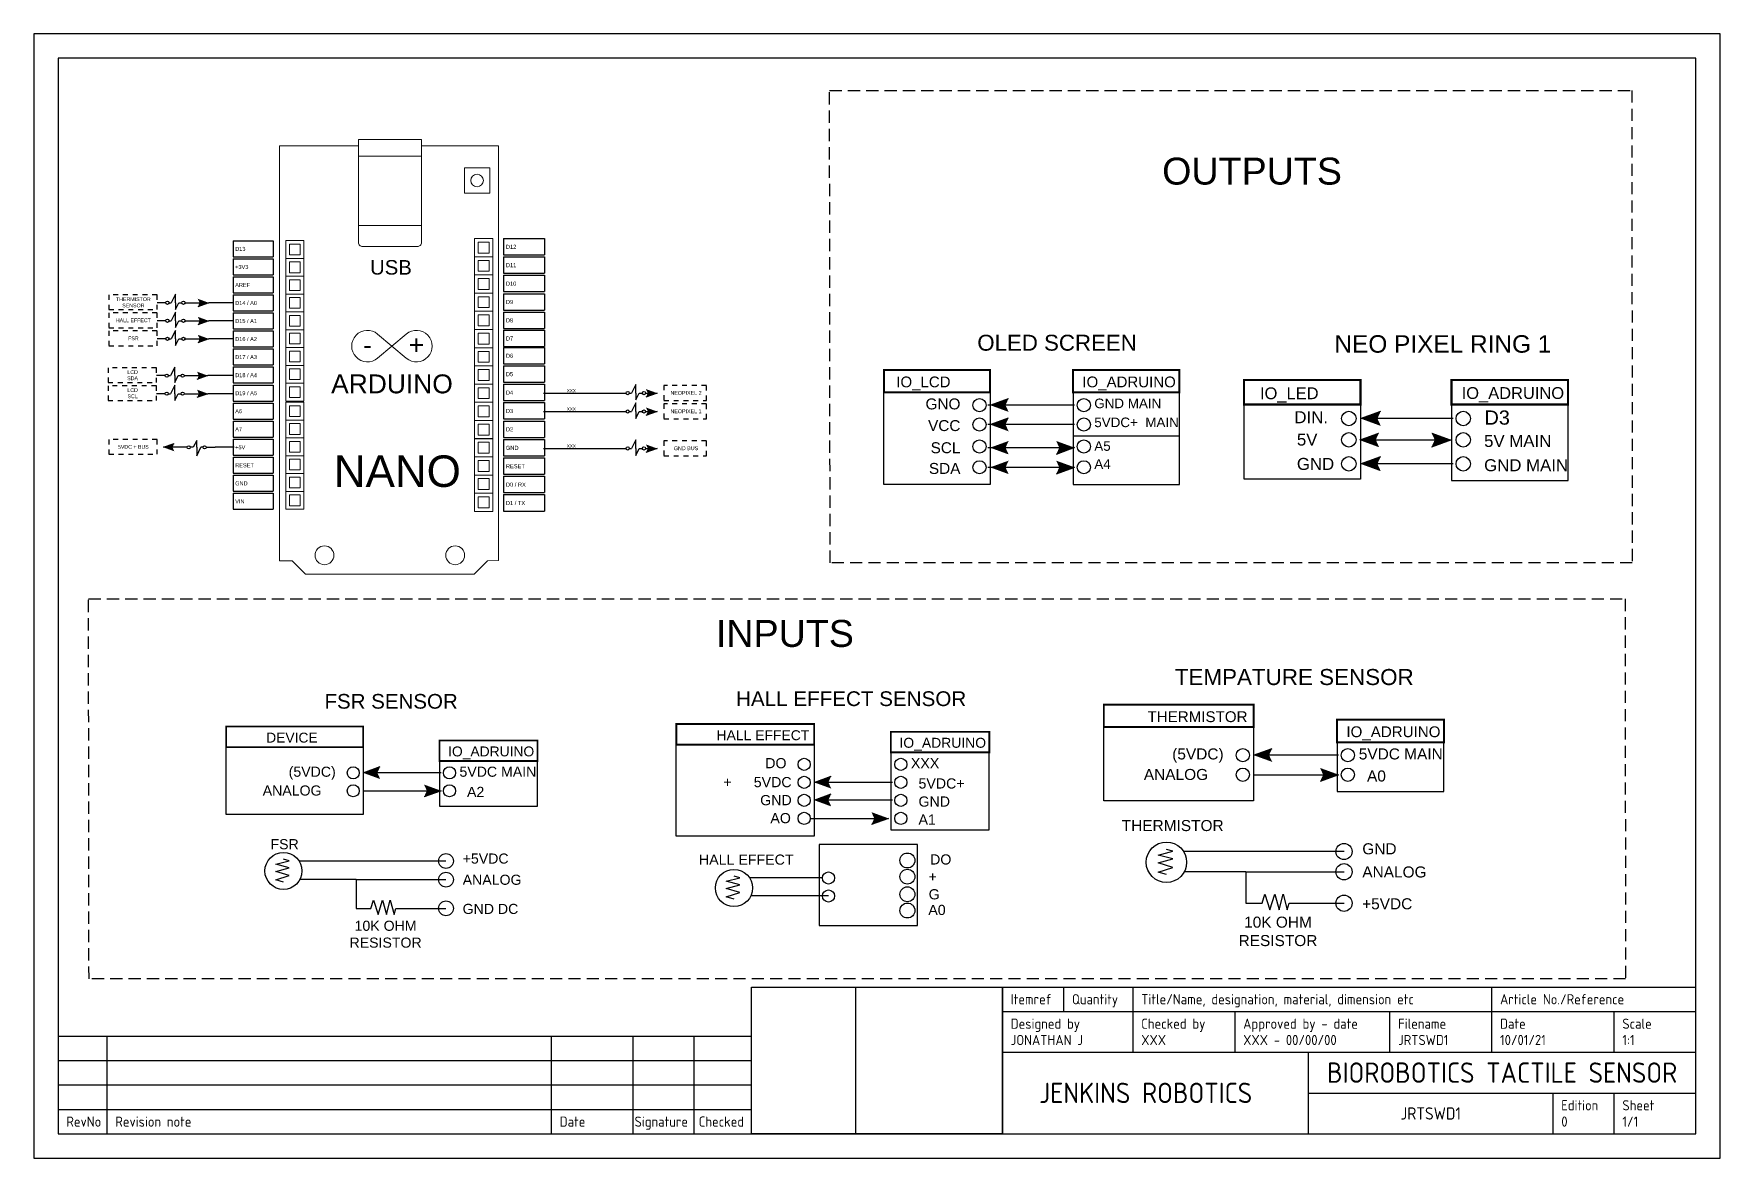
# Model space of a CAD drawing. Header units: inches. Extents: x 0 to 34.5, y 0 to 23.
import ezdxf
from ezdxf.enums import TextEntityAlignment as Align

# ---------------------------------------------------------------- set-up
doc = ezdxf.new("R2010")
doc.units = ezdxf.units.IN
doc.header["$MEASUREMENT"] = 0
for name, pattern in [('ACAD_ISO03W100', [30, 12, -18]), ('DOTS', [0.1, 0.05, -0.05]), ('HIDDEN', [0.375, 0.25, -0.125])]:
    doc.linetypes.add(name, pattern=pattern)
for name, color, linetype in [('COMPONETS', 7, 'Continuous'), ('template', 7, 'Continuous'), ('used io', 7, 'Continuous')]:
    doc.layers.add(name, color=color, linetype=linetype)
doc.styles.add('ISO Proportional', font='isocp.shx')
doc.styles.get("Standard").update_dxf_attribs({"font": 'Arial.ttf'})
picture_1 = doc.add_image_def('image1.png', size_in_pixel=(800, 801))

# ---------------------------------------------------------------- blocks, each defined once
blk = doc.blocks.new('Title Block')
at = {"linetype": 'ACAD_ISO03W100'}
blk.add_lwpolyline([(19.819, 0.5), (14.681, 0.5), (14.681, 3.503), (19.819, 3.503)], close=True, dxfattribs=at)
at = {"layer": 'template'}
for p, q in [((34.5, 23), (0, 23)), ((0, 23), (0, 0)), ((34.5, 0), (34.5, 23)), ((0.5, 22.5), (0.5, 0.5)), ((34, 22.5), (0.5, 22.5)), ((33, 22.5), (1.5, 22.5)), ((34, 0.5), (34, 22.5)), ((19.819, 3.503), (34, 3.503)), ((19.819, 3.003), (19.819, 3.503)), ((21.07, 3.003), (21.07, 3.503)), ((22.488, 3.003), (22.488, 3.503)), ((29.829, 3.003), (29.829, 3.503)), ((19.819, 3.003), (34, 3.003)), ((19.819, 0.5), (19.819, 3.003)), ((22.488, 2.168), (22.488, 3.003)), ((24.574, 2.168), (24.574, 3.003)), ((27.744, 2.168), (27.744, 3.003)), ((29.829, 2.168), (29.829, 3.003)), ((32.332, 2.168), (32.332, 3.003)), ((0.5, 2.5), (14.681, 2.5)), ((1.501, 0.5), (1.501, 2.5)), ((10.594, 0.5), (10.594, 2.5)), ((12.262, 0.5), (12.262, 2.5)), ((13.513, 0.5), (13.513, 2.5)), ((14.681, 0.5), (14.681, 2.5)), ((19.819, 2.168), (34, 2.168)), ((26.075, 0.5), (26.075, 2.168)), ((0.5, 2), (14.681, 2)), ((0.5, 1.5), (14.681, 1.5)), ((26.075, 1.334), (34, 1.334)), ((31.08, 0.5), (31.08, 1.334)), ((32.332, 0.5), (32.332, 1.334)), ((0.5, 1), (14.681, 1)), ((0.5, 0.5), (34, 0.5)), ((0, 0), (34.5, 0))]:
    blk.add_line(p, q, dxfattribs=at)
at = {"layer": 'template', "style": 'ISO Proportional'}
for s, height, p in [('Itemref', 0.2085, (19.986, 3.253)), ('Quantity', 0.2085, (21.237, 3.253)), ('Title/Name, designation, material, dimension etc', 0.20854, (22.655, 3.253)), ('Article No./Reference', 0.20854, (29.996, 3.253)), ('Designed by', 0.20854, (19.986, 2.752)), ('Checked by', 0.2085, (22.655, 2.752)), ('Approved by - date', 0.20854, (24.741, 2.752)), ('Filename', 0.2085, (27.911, 2.752)), ('Date', 0.2085, (29.996, 2.752)), ('Scale', 0.2085, (32.498, 2.752)), ('Edition', 0.2085, (31.247, 1.084)), ('Sheet', 0.2085, (32.498, 1.084)), ('RevNo', 0.2085, (0.667, 0.75)), ('Revision note', 0.20854, (1.668, 0.75)), ('Date', 0.2085, (10.76, 0.75)), ('Signature', 0.2085, (12.292, 0.75)), ('Checked', 0.2085, (13.603, 0.75))]:
    blk.add_text(s, height=height, dxfattribs=at).set_placement(p, align=Align.MIDDLE_LEFT)
at = {"layer": 'template', "style": 'ISO Proportional', "flags": 8}
for tag, p in [('DESIGNED_BY', (19.986, 2.419)), ('CHECKED_BY', (22.655, 2.419)), ('APPROVED_BY_DATE', (24.741, 2.419)), ('FILENAME', (27.911, 2.419)), ('DATE', (29.996, 2.419)), ('SCALE', (32.498, 2.419)), ('EDITION', (31.247, 0.75)), ('SHEET', (32.498, 0.75))]:
    blk.add_attdef(tag, text='', height=0.209, dxfattribs=at).set_placement(p, align=Align.MIDDLE_LEFT)
for tag, height, p in [('TITLE', 0.417, (30.038, 1.751)), ('OWNER', 0.417, (22.707, 1.368)), ('DRAWING_NUMBER', 0.25, (28.578, 0.917))]:
    blk.add_attdef(tag, text='', height=height, dxfattribs=at).set_placement(p, align=Align.MIDDLE)
at = {"linetype": 'ACAD_ISO03W100'}
image = blk.add_image(picture_1, insert=(16.82, 0.5), size_in_units=(2.999, 3.003), dxfattribs=at)
image.dxf.flags = 7
blk = doc.blocks.new('I2C')
at = {"lineweight": 5}
for points in [[(-1.25, 0), (1.25, 0), (1.25, 2.5), (-1.25, 2.5)], [(-0.75, 0.5), (0.75, 0.5), (0.75, 2), (-0.75, 2)]]:
    blk.add_lwpolyline(points, close=True, dxfattribs=at)
blk = doc.blocks.new('ARDUINO NANO IO')
at = {"layer": 'used io'}
h = blk.add_hatch(color=256, dxfattribs=at)
h.dxf.hatch_style = 1
h.paths.add_polyline_path([(0.042, 5.091), (-0.129, 5.154), (-0.1, 5.091), (-0.129, 5.029)])
h = blk.add_hatch(color=256, dxfattribs=at)
h.dxf.hatch_style = 1
h.paths.add_polyline_path([(0.042, 4.81), (-0.129, 4.872), (-0.1, 4.81), (-0.129, 4.748)])
h = blk.add_hatch(color=0, dxfattribs=at)
h.dxf.hatch_style = 1
h.paths.add_polyline_path([(0.042, 4.529), (-0.129, 4.591), (-0.1, 4.529), (-0.129, 4.467)])
h = blk.add_hatch(color=0, dxfattribs=at)
h.dxf.hatch_style = 1
h.paths.add_polyline_path([(0.029, 3.954), (-0.141, 4.016), (-0.112, 3.954), (-0.141, 3.892)])
h = blk.add_hatch(color=0, dxfattribs=at)
h.dxf.hatch_style = 1
h.paths.add_polyline_path([(0.029, 3.673), (-0.141, 3.735), (-0.112, 3.673), (-0.141, 3.611)])
h = blk.add_hatch(color=256, dxfattribs=at)
h.dxf.hatch_style = 1
h.paths.add_polyline_path([(7.037, 3.682), (6.864, 3.745), (6.893, 3.682), (6.864, 3.619)])
h = blk.add_hatch(color=256, dxfattribs=at)
h.dxf.hatch_style = 1
h.paths.add_polyline_path([(7.037, 3.395), (6.864, 3.458), (6.893, 3.395), (6.864, 3.332)])
h = blk.add_hatch(color=0, dxfattribs=at)
h.dxf.hatch_style = 1
h.paths.add_polyline_path([(-0.665, 2.836), (-0.495, 2.774), (-0.523, 2.836), (-0.495, 2.898)])
h = blk.add_hatch(color=0, dxfattribs=at)
h.dxf.hatch_style = 1
h.paths.add_polyline_path([(7.037, 2.818), (6.864, 2.881), (6.893, 2.818), (6.864, 2.755)])
at = {"layer": 'template', "lineweight": 5}
for p, q in [((2.378, 7.376), (3.361, 7.376)), ((2.378, 6.295), (3.361, 6.295)), ((2.677, 4.603), (2.901, 4.415)), ((3.125, 4.603), (2.901, 4.415)), ((2.677, 4.227), (2.901, 4.415)), ((3.125, 4.227), (2.901, 4.415))]:
    blk.add_line(p, q, dxfattribs=at)
at = {"layer": 'template', "linetype": 'Continuous'}
for p, q in [((0.421, 6.059), (1.046, 6.059)), ((0.421, 6.059), (0.421, 5.809)), ((1.046, 6.059), (1.046, 5.809)), ((4.643, 6.094), (5.281, 6.094)), ((4.643, 6.094), (4.643, 5.839)), ((5.281, 6.094), (5.281, 5.839)), ((0.421, 5.809), (1.046, 5.809)), ((4.643, 5.839), (5.281, 5.839)), ((4.643, 5.807), (4.643, 5.552)), ((4.643, 5.807), (5.281, 5.807)), ((5.281, 5.807), (5.281, 5.552)), ((0.421, 5.778), (0.421, 5.528)), ((0.421, 5.778), (1.046, 5.778)), ((0.421, 5.528), (1.046, 5.528)), ((1.046, 5.778), (1.046, 5.528)), ((4.643, 5.552), (5.281, 5.552)), ((0.421, 5.496), (0.421, 5.246)), ((0.421, 5.496), (1.046, 5.496)), ((1.046, 5.496), (1.046, 5.246)), ((4.643, 5.52), (4.643, 5.265)), ((4.643, 5.52), (5.281, 5.52)), ((4.643, 5.265), (5.281, 5.265)), ((5.281, 5.52), (5.281, 5.265)), ((0.421, 5.246), (1.046, 5.246)), ((0.421, 5.215), (1.046, 5.215)), ((0.421, 5.215), (0.421, 4.965)), ((1.046, 5.215), (1.046, 4.965)), ((4.643, 5.233), (5.281, 5.233)), ((4.643, 5.233), (4.643, 4.978)), ((5.281, 5.233), (5.281, 4.978)), ((0.421, 4.965), (1.046, 4.965)), ((0.421, 4.934), (0.421, 4.684)), ((0.421, 4.934), (1.046, 4.934)), ((1.046, 4.934), (1.046, 4.684)), ((4.643, 4.978), (5.281, 4.978)), ((4.643, 4.946), (4.643, 4.691)), ((4.643, 4.946), (5.281, 4.946)), ((5.281, 4.946), (5.281, 4.691)), ((0.421, 4.684), (1.046, 4.684)), ((0.421, 4.652), (0.421, 4.402)), ((0.421, 4.652), (1.046, 4.652)), ((1.046, 4.652), (1.046, 4.402)), ((4.643, 4.691), (5.281, 4.691)), ((4.643, 4.665), (5.281, 4.665)), ((4.643, 4.665), (4.643, 4.409)), ((5.281, 4.665), (5.281, 4.409)), ((0.421, 4.402), (1.046, 4.402)), ((0.421, 4.371), (1.046, 4.371)), ((0.421, 4.371), (0.421, 4.121)), ((1.046, 4.371), (1.046, 4.121)), ((4.643, 4.409), (5.281, 4.409)), ((4.643, 4.394), (4.643, 4.139)), ((4.643, 4.394), (5.281, 4.394)), ((5.281, 4.394), (5.281, 4.139)), ((0.421, 4.121), (1.046, 4.121)), ((0.421, 4.09), (0.421, 3.84)), ((0.421, 4.09), (1.046, 4.09)), ((1.046, 4.09), (1.046, 3.84)), ((4.643, 4.139), (5.281, 4.139)), ((4.643, 4.107), (4.643, 3.852)), ((4.643, 4.107), (5.281, 4.107)), ((5.281, 4.107), (5.281, 3.852)), ((0.421, 3.84), (1.046, 3.84)), ((0.421, 3.808), (0.421, 3.558)), ((0.421, 3.808), (1.046, 3.808)), ((1.046, 3.808), (1.046, 3.558)), ((4.643, 3.852), (5.281, 3.852)), ((4.643, 3.82), (5.281, 3.82)), ((4.643, 3.82), (4.643, 3.565)), ((5.281, 3.82), (5.281, 3.565)), ((0.421, 3.558), (1.046, 3.558)), ((0.421, 3.558), (1.046, 3.558)), ((0.421, 3.527), (0.421, 3.277)), ((0.421, 3.527), (1.046, 3.527)), ((1.046, 3.527), (1.046, 3.277)), ((4.643, 3.565), (5.281, 3.565)), ((4.643, 3.533), (4.643, 3.278)), ((4.643, 3.533), (5.281, 3.533)), ((5.281, 3.533), (5.281, 3.278)), ((0.421, 3.277), (1.046, 3.277)), ((0.421, 3.246), (1.046, 3.246)), ((0.421, 3.246), (0.421, 2.996)), ((1.046, 3.246), (1.046, 2.996)), ((4.643, 3.278), (5.281, 3.278)), ((4.643, 3.246), (4.643, 2.991)), ((4.643, 3.246), (5.281, 3.246)), ((5.281, 3.246), (5.281, 2.991)), ((0.421, 2.996), (1.046, 2.996)), ((0.421, 2.964), (0.421, 2.714)), ((0.421, 2.964), (1.046, 2.964)), ((1.046, 2.964), (1.046, 2.714)), ((4.643, 2.991), (5.281, 2.991)), ((4.643, 2.959), (5.281, 2.959)), ((4.643, 2.959), (4.643, 2.704)), ((5.281, 2.959), (5.281, 2.704)), ((0.421, 2.714), (1.046, 2.714)), ((0.421, 2.683), (0.421, 2.433)), ((0.421, 2.683), (1.046, 2.683)), ((1.046, 2.683), (1.046, 2.433)), ((4.643, 2.704), (5.281, 2.704)), ((4.643, 2.672), (5.281, 2.672)), ((4.643, 2.672), (4.643, 2.416)), ((5.281, 2.672), (5.281, 2.416)), ((0.421, 2.433), (1.046, 2.433)), ((0.421, 2.402), (1.046, 2.402)), ((0.421, 2.402), (0.421, 2.152)), ((1.046, 2.402), (1.046, 2.152)), ((4.643, 2.416), (5.281, 2.416)), ((4.643, 2.385), (5.281, 2.385)), ((4.643, 2.385), (4.643, 2.129)), ((5.281, 2.385), (5.281, 2.129)), ((0.421, 2.152), (1.046, 2.152)), ((0.421, 2.12), (0.421, 1.87)), ((0.421, 2.12), (1.046, 2.12)), ((1.046, 2.12), (1.046, 1.87)), ((4.643, 2.129), (5.281, 2.129)), ((0.421, 1.87), (1.046, 1.87)), ((4.643, 2.098), (4.643, 1.842)), ((4.643, 2.098), (5.281, 2.098)), ((4.643, 1.842), (5.281, 1.842)), ((5.281, 2.098), (5.281, 1.842))]:
    blk.add_line(p, q, dxfattribs=at)
at = {"layer": 'template', "lineweight": 9}
blk.add_lwpolyline([(4.565, 7.54), (3.361, 7.54), (3.361, 7.638), (2.378, 7.638), (2.378, 7.54), (1.148, 7.54), (1.148, 1.066), (1.345, 1.066), (1.553, 0.858), (4.183, 0.858), (4.391, 1.066), (4.565, 1.069), (4.565, 7.54)], dxfattribs=at)
at = {"layer": 'template', "lineweight": 5}
blk.add_lwpolyline([(2.378, 7.54), (2.378, 6.033, 0.414214), (2.444, 5.967), (3.295, 5.967, 0.414214), (3.361, 6.033), (3.361, 7.54)], format="xyb", dxfattribs=at)
blk.add_lwpolyline([(4.033, 7.196), (4.033, 6.803), (4.426, 6.803), (4.426, 7.196)], close=True, dxfattribs=at)
for centre, radius in [((4.229, 6.999), 0.0983), ((1.848, 1.152), 0.147), ((3.888, 1.152), 0.147)]:
    blk.add_circle(centre, radius, dxfattribs=at)
for centre, start, end in [((2.519, 4.415), 50, 310), ((3.283, 4.415), 230, 130)]:
    blk.add_arc(centre, 0.246, start, end, dxfattribs=at)
at = {"layer": 'used io'}
for p, q in [((-0.626, 5.091), (-0.763, 5.091)), ((-0.328, 5.091), (0.042, 5.091)), ((0.042, 5.091), (-0.129, 5.029)), ((0.433, 5.091), (0.042, 5.091)), ((-0.626, 4.81), (-0.763, 4.81)), ((-0.328, 4.81), (0.042, 4.81)), ((0.042, 4.81), (-0.129, 4.748)), ((0.433, 4.81), (0.042, 4.81)), ((5.266, 3.682), (6.554, 3.682)), ((6.857, 3.682), (7.037, 3.682)), ((7.037, 3.682), (6.864, 3.619)), ((5.266, 3.395), (6.554, 3.395)), ((6.857, 3.395), (7.037, 3.395)), ((7.037, 3.395), (6.864, 3.332))]:
    blk.add_line(p, q, dxfattribs=at)
at = {"layer": 'used io', "linetype": 'Continuous'}
for p, q in [((-0.577, 5.091), (-0.545, 5.091)), ((-0.477, 5.223), (-0.545, 5.091)), ((-0.477, 5.091), (-0.477, 5.223)), ((-0.477, 5.091), (-0.477, 4.986)), ((-0.477, 4.986), (-0.423, 5.091)), ((-0.423, 5.091), (-0.377, 5.091)), ((-0.577, 4.81), (-0.545, 4.81)), ((-0.477, 4.942), (-0.545, 4.81)), ((-0.477, 4.81), (-0.477, 4.942)), ((-0.477, 4.81), (-0.477, 4.705)), ((-0.477, 4.705), (-0.423, 4.81)), ((-0.423, 4.81), (-0.377, 4.81)), ((6.706, 3.816), (6.637, 3.682)), ((6.706, 3.682), (6.706, 3.816)), ((6.604, 3.682), (6.637, 3.682)), ((6.706, 3.529), (6.637, 3.395)), ((6.706, 3.682), (6.706, 3.575)), ((6.706, 3.575), (6.76, 3.682)), ((6.706, 3.395), (6.706, 3.529)), ((6.76, 3.682), (6.807, 3.682)), ((6.604, 3.395), (6.637, 3.395)), ((6.706, 3.396), (6.706, 3.289)), ((6.706, 3.289), (6.76, 3.396)), ((6.706, 3.395), (6.706, 3.288)), ((6.706, 3.288), (6.76, 3.395)), ((6.76, 3.395), (6.807, 3.395))]:
    blk.add_line(p, q, dxfattribs=at)
at = {"layer": 'used io', "color": 0}
for p, q in [((-0.626, 4.529), (-0.763, 4.529)), ((-0.328, 4.529), (0.042, 4.529)), ((0.042, 4.529), (-0.129, 4.467)), ((0.433, 4.529), (0.042, 4.529)), ((-0.639, 3.954), (-0.775, 3.954)), ((-0.34, 3.954), (0.029, 3.954)), ((0.029, 3.954), (-0.141, 3.892)), ((0.421, 3.954), (0.029, 3.954)), ((-0.639, 3.673), (-0.775, 3.673)), ((-0.34, 3.673), (0.029, 3.673)), ((0.029, 3.673), (-0.141, 3.611)), ((0.421, 3.673), (0.029, 3.673)), ((-0.665, 2.836), (-0.495, 2.898)), ((-0.295, 2.836), (-0.665, 2.836)), ((0.003, 2.836), (0.14, 2.836)), ((0.437, 2.836), (0.14, 2.836)), ((5.266, 2.818), (6.554, 2.818)), ((6.857, 2.818), (7.037, 2.818)), ((7.037, 2.818), (6.864, 2.755))]:
    blk.add_line(p, q, dxfattribs=at)
at = {"layer": 'used io', "color": 0, "linetype": 'Continuous'}
for p, q in [((-0.577, 4.529), (-0.545, 4.529)), ((-0.477, 4.66), (-0.545, 4.529)), ((-0.477, 4.529), (-0.477, 4.66)), ((-0.477, 4.529), (-0.477, 4.424)), ((-0.477, 4.424), (-0.423, 4.529)), ((-0.423, 4.529), (-0.377, 4.529)), ((-0.589, 3.954), (-0.557, 3.954)), ((-0.489, 4.086), (-0.557, 3.954)), ((-0.489, 3.954), (-0.489, 4.086)), ((-0.489, 3.954), (-0.489, 3.849)), ((-0.489, 3.849), (-0.435, 3.954)), ((-0.435, 3.954), (-0.39, 3.954)), ((-0.489, 3.804), (-0.557, 3.673)), ((-0.489, 3.673), (-0.489, 3.804)), ((-0.589, 3.673), (-0.557, 3.673)), ((-0.489, 3.673), (-0.489, 3.568)), ((-0.489, 3.568), (-0.435, 3.673)), ((-0.435, 3.673), (-0.39, 3.673)), ((-0.146, 2.941), (-0.2, 2.836)), ((-0.146, 2.836), (-0.146, 2.941)), ((6.706, 2.952), (6.637, 2.818)), ((6.706, 2.818), (6.706, 2.952)), ((-0.2, 2.836), (-0.246, 2.836)), ((-0.146, 2.836), (-0.146, 2.704)), ((-0.146, 2.704), (-0.079, 2.836)), ((-0.046, 2.836), (-0.079, 2.836)), ((6.604, 2.818), (6.637, 2.818)), ((6.706, 2.818), (6.706, 2.711)), ((6.706, 2.711), (6.76, 2.818)), ((6.76, 2.818), (6.807, 2.818))]:
    blk.add_line(p, q, dxfattribs=at)
at = {"layer": 'used io', "linetype": 'DOTS'}
for points in [[(-1.516, 4.984), (-0.763, 4.984), (-0.763, 5.213), (-1.516, 5.213)], [(-1.516, 4.702), (-0.763, 4.702), (-0.763, 4.932), (-1.516, 4.932)], [(7.145, 3.568), (7.808, 3.568), (7.808, 3.802), (7.145, 3.802)], [(7.145, 3.281), (7.808, 3.281), (7.808, 3.515), (7.145, 3.515)]]:
    blk.add_lwpolyline(points, close=True, dxfattribs=at)
at = {"layer": 'used io', "color": 0, "linetype": 'DOTS'}
for points in [[(-1.516, 4.421), (-0.763, 4.421), (-0.763, 4.651), (-1.516, 4.651)], [(-1.528, 3.846), (-0.775, 3.846), (-0.775, 4.076), (-1.528, 4.076)], [(-1.528, 3.565), (-0.775, 3.565), (-0.775, 3.795), (-1.528, 3.795)], [(-1.516, 2.728), (-0.763, 2.728), (-0.763, 2.957), (-1.516, 2.957)], [(7.145, 2.704), (7.808, 2.704), (7.808, 2.937), (7.145, 2.937)]]:
    blk.add_lwpolyline(points, close=True, dxfattribs=at)
at = {"layer": 'used io'}
for centre, radius in [((-0.602, 5.091), 0.0249), ((-0.353, 5.091), 0.0249), ((-0.602, 4.81), 0.0249), ((-0.353, 4.81), 0.0249), ((6.579, 3.682), 0.0253), ((6.832, 3.682), 0.0253), ((6.579, 3.395), 0.0253), ((6.832, 3.395), 0.0253)]:
    blk.add_circle(centre, radius, dxfattribs=at)
at = {"layer": 'used io', "color": 0}
for centre, radius in [((-0.602, 4.529), 0.0249), ((-0.353, 4.529), 0.0249), ((-0.614, 3.954), 0.0249), ((-0.365, 3.954), 0.0249), ((-0.614, 3.673), 0.0249), ((-0.365, 3.673), 0.0249), ((-0.271, 2.836), 0.0249), ((-0.022, 2.836), 0.0249), ((6.579, 2.818), 0.0253), ((6.832, 2.818), 0.0253)]:
    blk.add_circle(centre, radius, dxfattribs=at)
at = {"layer": 'template', "lineweight": 5}
for p, xscale, yscale, zscale, rotation in [((1.247, 5.922), 0.1112486933525578, 0.1112486933525578, 0.1112486933525578, 270), ((4.475, 5.951), -0.1135086948639108, 0.1135086948639108, 0.1135086948639108, 90), ((4.475, 5.667), -0.1135086948639108, 0.1135086948639108, 0.1135086948639108, 90), ((1.247, 5.644), 0.1112486933525578, 0.1112486933525578, 0.1112486933525578, 270), ((1.247, 5.366), 0.1112486933525578, 0.1112486933525578, 0.1112486933525578, 270), ((4.475, 5.383), -0.1135086948639108, 0.1135086948639108, 0.1135086948639108, 90), ((1.247, 5.088), 0.1112486933525578, 0.1112486933525578, 0.1112486933525578, 270), ((4.475, 5.1), -0.1135086948639108, 0.1135086948639108, 0.1135086948639108, 90), ((1.247, 4.81), 0.1112486933525578, 0.1112486933525578, 0.1112486933525578, 270), ((4.475, 4.816), -0.1135086948639108, 0.1135086948639108, 0.1135086948639108, 90), ((1.247, 4.532), 0.1112486933525578, 0.1112486933525578, 0.1112486933525578, 270), ((4.475, 4.532), -0.1135086948639108, 0.1135086948639108, 0.1135086948639108, 90), ((1.247, 4.254), 0.1112486933525578, 0.1112486933525578, 0.1112486933525578, 270), ((4.475, 4.248), -0.1135086948639108, 0.1135086948639108, 0.1135086948639108, 90), ((1.247, 3.975), 0.1112486933525578, 0.1112486933525578, 0.1112486933525578, 270), ((4.475, 3.964), -0.1135086948639108, 0.1135086948639108, 0.1135086948639108, 90), ((1.247, 3.697), 0.1112486933525578, 0.1112486933525578, 0.1112486933525578, 270), ((4.475, 3.681), -0.1135086948639108, 0.1135086948639108, 0.1135086948639108, 90), ((1.247, 3.4), 0.1112486933525578, 0.1112486933525578, 0.1112486933525578, 270), ((4.475, 3.397), -0.1135086948639108, 0.1135086948639108, 0.1135086948639108, 90), ((1.247, 3.122), 0.1112486933525578, 0.1112486933525578, 0.1112486933525578, 270), ((4.475, 3.113), -0.1135086948639108, 0.1135086948639108, 0.1135086948639108, 90), ((1.247, 2.844), 0.1112486933525578, 0.1112486933525578, 0.1112486933525578, 270), ((4.475, 2.829), -0.1135086948639108, 0.1135086948639108, 0.1135086948639108, 90), ((1.247, 2.566), 0.1112486933525578, 0.1112486933525578, 0.1112486933525578, 270), ((4.475, 2.546), -0.1135086948639108, 0.1135086948639108, 0.1135086948639108, 90), ((1.247, 2.287), 0.1112486933525578, 0.1112486933525578, 0.1112486933525578, 270), ((4.475, 2.262), -0.1135086948639108, 0.1135086948639108, 0.1135086948639108, 90), ((1.247, 2.009), 0.1112486933525578, 0.1112486933525578, 0.1112486933525578, 270), ((4.475, 1.978), -0.1135086948639108, 0.1135086948639108, 0.1135086948639108, 90)]:
    blk.add_blockref('I2C', p, dxfattribs=dict(at, xscale=xscale, yscale=yscale, zscale=zscale, rotation=rotation))
for s, height, p in [('USB', 0.227, (2.885, 5.644)), ('+', 0.295, (3.283, 4.435)), ('-', 0.295, (2.519, 4.435)), ('ARDUINO', 0.2948, (2.901, 3.826)), ('NANO', 0.4913, (2.985, 2.464))]:
    blk.add_text(s, height=height, dxfattribs=at).set_placement(p, align=Align.MIDDLE_CENTER)
at = {"layer": 'template', "linetype": 'Continuous', "attachment_point": 1}
for s, insert, char_height, width in [('D13', (0.455, 5.963), 0.0625, 0.63617), ('D12', (4.678, 5.996), 0.0638, 0.6491), ('+3V3', (0.455, 5.681), 0.0625, 0.63617), ('D11', (4.678, 5.709), 0.0638, 0.6491), ('AREF', (0.455, 5.4), 0.0625, 0.63617), ('D10', (4.678, 5.422), 0.0638, 0.6491), ('D14 / A0', (0.455, 5.119), 0.0625, 0.63617), ('D9', (4.678, 5.135), 0.0638, 0.6491), ('D15 / A1', (0.455, 4.837), 0.0625, 0.63617), ('D8', (4.678, 4.848), 0.0638, 0.6491), ('D16 / A2', (0.455, 4.556), 0.0625, 0.63617), ('D7', (4.678, 4.566), 0.0638, 0.6491), ('D17 / A3', (0.455, 4.275), 0.0625, 0.63617), ('D6', (4.678, 4.296), 0.0638, 0.6491), ('D18 / A4', (0.455, 3.993), 0.0625, 0.63617), ('D5', (4.678, 4.009), 0.0638, 0.6491), ('D19 / A5', (0.455, 3.712), 0.0625, 0.63617), ('D4', (4.678, 3.722), 0.0638, 0.6491), ('A6', (0.455, 3.431), 0.0625, 0.63617), ('D3', (4.678, 3.435), 0.0638, 0.6491), ('A7', (0.455, 3.149), 0.0625, 0.63617), ('D2', (4.678, 3.148), 0.0638, 0.6491), ('+5V', (0.455, 2.868), 0.0625, 0.63617), ('GND', (4.678, 2.86), 0.0638, 0.6491), ('RESET', (0.455, 2.587), 0.0625, 0.63617), ('RESET', (4.678, 2.573), 0.0638, 0.6491), ('GND', (0.455, 2.305), 0.0625, 0.63617), ('D0 / RX', (4.678, 2.286), 0.0638, 0.6491), ('VIN', (0.455, 2.024), 0.0625, 0.63617), ('D1 / TX', (4.678, 1.999), 0.0638, 0.6491)]:
    blk.add_mtext(s, dxfattribs=dict(at, insert=insert, char_height=char_height, width=width))
at = {"layer": 'used io', "linetype": 'DOTS', "attachment_point": 5}
for s, insert, char_height, width in [('THERMISTOR\\PSENSOR', (-1.134, 5.098), 0.0586, 0.85677), ('HALL EFFECT', (-1.134, 4.817), 0.05858, 0.85677), ('NEOPIXEL 2', (7.489, 3.685), 0.0596, 0.87127), ('NEOPIXEL 1', (7.489, 3.398), 0.0596, 0.87127)]:
    blk.add_mtext(s, dxfattribs=dict(at, insert=insert, char_height=char_height, width=width))
at = {"layer": 'used io', "color": 0, "linetype": 'DOTS', "attachment_point": 5}
for s, insert, char_height, width in [('FSR', (-1.134, 4.536), 0.0586, 0.85677), ('LCD\\PSDA', (-1.146, 3.961), 0.0586, 0.85677), ('LCD\\PSCL', (-1.146, 3.68), 0.0586, 0.85677), ('5VDC + BUS', (-1.134, 2.843), 0.0586, 0.85677), ('GND BUS', (7.489, 2.821), 0.0596, 0.87127)]:
    blk.add_mtext(s, dxfattribs=dict(at, insert=insert, char_height=char_height, width=width))
at = {"layer": 'used io', "linetype": 'Continuous', "char_height": 0.0508, "width": 0.74338, "attachment_point": 5}
for insert in [(5.7, 3.72), (5.7, 3.433)]:
    blk.add_mtext('XXX', dxfattribs=dict(at, insert=insert))
at = {"layer": 'used io', "color": 0, "linetype": 'Continuous', "insert": (5.7, 2.856), "char_height": 0.0508, "width": 0.74338, "attachment_point": 5}
blk.add_mtext('XXX', dxfattribs=at)
blk = doc.blocks.new('FSR')
at = {"layer": 'used io'}
h = blk.add_hatch(color=256, dxfattribs=at)
h.dxf.hatch_style = 1
h.paths.add_polyline_path([(2.557, 1.318), (2.789, 1.233), (2.75, 1.318), (2.789, 1.403)])
h = blk.add_hatch(color=256, dxfattribs=at)
h.dxf.hatch_style = 1
h.paths.add_polyline_path([(3.618, 1.074), (3.386, 1.158), (3.425, 1.074), (3.386, 0.989)])
at = {"linetype": 'ACAD_ISO03W100'}
for p, q in [((3.618, 1.318), (2.557, 1.318)), ((2.557, 1.074), (3.618, 1.074))]:
    blk.add_line(p, q, dxfattribs=at)
at = {"linetype": 'Continuous', "ltscale": 0.079}
for p, q in [((1.367, 0.072), (1.55, 0.12)), ((1.55, 0.023), (1.367, 0.072)), ((1.367, -0.027), (1.55, 0.023)), ((1.55, 0.12), (1.472, 0.141)), ((1.55, -0.082), (1.367, -0.027)), ((1.367, -0.14), (1.55, -0.082)), ((1.472, -0.172), (1.367, -0.14)), ((2.462, -0.137), (2.462, -0.529)), ((2.462, -0.137), (3.685, -0.137)), ((2.663, -0.529), (2.698, -0.417)), ((2.698, -0.417), (2.76, -0.613)), ((2.76, -0.613), (2.82, -0.417)), ((2.82, -0.417), (2.874, -0.613)), ((2.874, -0.613), (2.925, -0.417)), ((2.925, -0.417), (2.977, -0.613)), ((2.462, -0.529), (2.663, -0.529)), ((2.977, -0.613), (3, -0.529)), ((3, -0.529), (3.303, -0.529))]:
    blk.add_line(p, q, dxfattribs=at)
at = {"linetype": 'Continuous', "const_width": 0.0245}
for points in [[(0.689, 1.669), (2.557, 1.669), (2.557, 1.949), (0.689, 1.949)], [(4.932, 1.479), (3.598, 1.479), (3.598, 1.759), (4.932, 1.759)]]:
    blk.add_lwpolyline(points, close=True, dxfattribs=at)
for points in [[(0.689, 1.669), (2.557, 1.669), (2.557, 0.748), (0.689, 0.748)], [(4.932, 1.479), (3.598, 1.479), (3.598, 0.866), (4.932, 0.866)]]:
    blk.add_lwpolyline(points, close=True)
for centre in [(2.422, 1.318), (3.733, 1.318), (2.422, 1.074), (3.733, 1.074)]:
    blk.add_circle(centre, 0.0825)
at = {"linetype": 'Continuous', "ltscale": 0.079}
blk.add_circle((1.47, -0.019), 0.252, dxfattribs=at)
at = {"layer": 'COMPONETS', "linetype": 'Continuous', "ltscale": 0.079}
for p, q in [((3.685, 0.116), (1.683, 0.116)), ((2.462, -0.137), (1.692, -0.137)), ((3.303, -0.529), (3.685, -0.529))]:
    blk.add_line(p, q, dxfattribs=at)
for centre in [(3.685, 0.116), (3.685, -0.137), (3.685, -0.529)]:
    blk.add_circle(centre, 0.101, dxfattribs=at)
at = {"layer": 'used io'}
for p, q in [((2.557, 1.318), (2.789, 1.403)), ((3.618, 1.074), (3.386, 0.989))]:
    blk.add_line(p, q, dxfattribs=at)
at = {"char_height": 0.1377}
for s, insert, width, attachment_point in [('(5VDC) ', (2.183, 1.402), 1.45878, 3), ('5VDC MAIN', (3.869, 1.402), 1.16635, 1), ('ANALOG', (1.188, 1.146), 1.24314, 1), ('A2', (3.972, 1.127), 1.00866, 1)]:
    blk.add_mtext(s, dxfattribs=dict(at, insert=insert, width=width, attachment_point=attachment_point))
at = {"linetype": 'Continuous'}
for tag, p in [('DEVICE', (1.235, 1.73)), ('IO_ADRUINO', (3.714, 1.542))]:
    blk.add_attdef(tag, p, '', height=0.135, dxfattribs=at)
at = {"layer": 'COMPONETS', "linetype": 'Continuous', "char_height": 0.1377, "attachment_point": 1}
for s, insert, width in [('FSR', (1.294, 0.415), 0.84247), ('+5VDC ', (3.913, 0.219), 0.84247), ('ANALOG ', (3.913, -0.07), 1.50212), ('GND DC ', (3.912, -0.467), 0.84247), ('\\pxqc;10K OHM\\PRESISTOR', (2.441, -0.697), 0.84247)]:
    blk.add_mtext(s, dxfattribs=dict(at, insert=insert, width=width))
at = {"layer": 'COMPONETS', "linetype": 'ACAD_ISO03W100', "flags": 8}
blk.add_attdef('SENSOR NAME', (2.03, 2.192), '', height=0.2, dxfattribs=at)
blk = doc.blocks.new('HALL EFFECT')
at = {"layer": 'used io'}
h = blk.add_hatch(color=256, dxfattribs=at)
h.dxf.hatch_style = 1
h.paths.add_polyline_path([(1.868, 2.229), (2.1, 2.145), (2.061, 2.229), (2.1, 2.314)])
h = blk.add_hatch(color=256, dxfattribs=at)
h.dxf.hatch_style = 1
h.paths.add_polyline_path([(1.868, 1.988), (2.1, 1.903), (2.061, 1.988), (2.1, 2.073)])
h = blk.add_hatch(color=256, dxfattribs=at)
h.dxf.hatch_style = 1
h.paths.add_polyline_path([(2.877, 1.741), (2.645, 1.825), (2.684, 1.741), (2.645, 1.656)])
at = {"linetype": 'ACAD_ISO03W100'}
for p, q in [((2.929, 2.229), (1.868, 2.229)), ((2.929, 1.988), (1.868, 1.988)), ((1.816, 1.741), (2.877, 1.741))]:
    blk.add_line(p, q, dxfattribs=at)
at = {"linetype": 'Continuous', "ltscale": 0.079}
for p, q in [((0.678, 0.888), (0.861, 0.936)), ((0.861, 0.936), (0.783, 0.957)), ((0.861, 0.84), (0.678, 0.888)), ((0.678, 0.79), (0.861, 0.84)), ((0.861, 0.734), (0.678, 0.79)), ((0.678, 0.677), (0.861, 0.734)), ((0.783, 0.644), (0.678, 0.677))]:
    blk.add_line(p, q, dxfattribs=at)
at = {"linetype": 'Continuous', "const_width": 0.0245}
for points in [[(0, 2.74), (1.868, 2.74), (1.868, 3.02), (0, 3.02)], [(4.243, 2.635), (2.909, 2.635), (2.909, 2.914), (4.243, 2.914)]]:
    blk.add_lwpolyline(points, close=True, dxfattribs=at)
for points in [[(0, 2.74), (1.868, 2.74), (1.868, 1.5), (0, 1.5)], [(4.243, 2.635), (2.909, 2.635), (2.909, 1.585), (4.243, 1.585)]]:
    blk.add_lwpolyline(points, close=True)
for centre in [(1.733, 2.473), (3.044, 2.473), (1.733, 2.229), (3.044, 2.229), (1.733, 1.985), (3.044, 1.985), (1.733, 1.741), (3.044, 1.741)]:
    blk.add_circle(centre, 0.0825)
at = {"linetype": 'Continuous', "ltscale": 0.079}
blk.add_circle((0.781, 0.798), 0.252, dxfattribs=at)
at = {"layer": 'COMPONETS', "linetype": 'Continuous', "ltscale": 0.079}
for p, q in [((1.98, 0.933), (0.994, 0.933)), ((2.062, 0.689), (1.008, 0.689))]:
    blk.add_line(p, q, dxfattribs=at)
blk.add_lwpolyline([(3.269, 1.389), (1.938, 1.389), (1.938, 0.287), (3.269, 0.287)], close=True, dxfattribs=at)
for centre in [(3.133, 1.17), (3.133, 0.951), (3.133, 0.712), (3.133, 0.492)]:
    blk.add_circle(centre, 0.101, dxfattribs=at)
at = {"layer": 'COMPONETS'}
for centre in [(2.062, 0.933), (2.062, 0.689)]:
    blk.add_circle(centre, 0.0825, dxfattribs=at)
at = {"layer": 'used io'}
for p, q in [((1.868, 2.229), (2.1, 2.314)), ((1.868, 1.988), (2.1, 2.073)), ((2.877, 1.741), (2.645, 1.656))]:
    blk.add_line(p, q, dxfattribs=at)
at = {"char_height": 0.1377}
for s, insert, width, attachment_point in [('DO ', (1.494, 2.558), 1.45878, 3), ('XXX', (3.18, 2.558), 1.16635, 1), ('\\pxi-3,l4,t4;+^I5VDC', (0.499, 2.301), 1.24314, 1), ('\\pxqr;GND', (0.321, 2.057), 1.24314, 1), ('5VDC+', (3.283, 2.283), 1.00866, 1), ('GND ', (3.283, 2.038), 1.00866, 1), ('\\pxqr;AO', (0.499, 1.813), 1.05394, 1), ('A1', (3.283, 1.794), 1.00866, 1)]:
    blk.add_mtext(s, dxfattribs=dict(at, insert=insert, width=width, attachment_point=attachment_point))
at = {"linetype": 'Continuous'}
for tag, p in [('DEVICE', (0.546, 2.801)), ('IO_ADRUINO', (3.026, 2.698))]:
    blk.add_attdef(tag, p, '', height=0.135, dxfattribs=at)
at = {"layer": 'COMPONETS', "linetype": 'Continuous', "attachment_point": 1}
for s, insert, char_height, width in [('HALL EFFECT', (0.307, 1.251), 0.1377, 1.51072), ('DO ', (3.44, 1.253), 0.1377, 0.84247), ('+ ', (3.419, 1.02), 0.1377, 1.50212), ('G', (3.421, 0.781), 0.138, 0.84247), ('A0', (3.416, 0.569), 0.1377, 0.84247)]:
    blk.add_mtext(s, dxfattribs=dict(at, insert=insert, char_height=char_height, width=width))
at = {"layer": 'COMPONETS', "linetype": 'ACAD_ISO03W100', "flags": 8}
blk.add_attdef('SENSOR NAME', (1.341, 3.263), '', height=0.2, dxfattribs=at)
blk = doc.blocks.new('THERMISTOR')
at = {"layer": 'used io'}
h = blk.add_hatch(color=256, dxfattribs=at)
h.dxf.hatch_style = 1
h.paths.add_polyline_path([(1.969, 1.658), (2.201, 1.574), (2.162, 1.658), (2.201, 1.743)])
h = blk.add_hatch(color=256, dxfattribs=at)
h.dxf.hatch_style = 1
h.paths.add_polyline_path([(3.03, 1.414), (2.798, 1.499), (2.837, 1.414), (2.798, 1.329)])
at = {"linetype": 'ACAD_ISO03W100'}
for p, q in [((3.03, 1.658), (1.969, 1.658)), ((1.969, 1.414), (3.03, 1.414))]:
    blk.add_line(p, q, dxfattribs=at)
at = {"linetype": 'Continuous', "ltscale": 0.079}
for p, q in [((0.779, 0.412), (0.962, 0.46)), ((0.962, 0.46), (0.884, 0.481)), ((0.962, 0.364), (0.779, 0.412)), ((0.779, 0.314), (0.962, 0.364)), ((0.962, 0.258), (0.779, 0.314)), ((0.779, 0.2), (0.962, 0.258)), ((0.884, 0.168), (0.779, 0.2)), ((1.874, 0.204), (1.874, -0.189)), ((1.874, 0.204), (3.097, 0.204)), ((1.874, -0.189), (2.075, -0.189)), ((2.075, -0.189), (2.11, -0.076)), ((2.11, -0.076), (2.172, -0.273)), ((2.172, -0.273), (2.232, -0.076)), ((2.232, -0.076), (2.286, -0.273)), ((2.286, -0.273), (2.337, -0.076)), ((2.337, -0.076), (2.389, -0.273)), ((2.389, -0.273), (2.412, -0.189)), ((2.412, -0.189), (2.715, -0.189))]:
    blk.add_line(p, q, dxfattribs=at)
at = {"linetype": 'Continuous', "const_width": 0.0245}
for points in [[(0.101, 2.009), (1.969, 2.009), (1.969, 2.289), (0.101, 2.289)], [(4.344, 1.819), (3.01, 1.819), (3.01, 2.099), (4.344, 2.099)]]:
    blk.add_lwpolyline(points, close=True, dxfattribs=at)
for points in [[(0.101, 2.009), (1.969, 2.009), (1.969, 1.088), (0.101, 1.088)], [(4.344, 1.819), (3.01, 1.819), (3.01, 1.206), (4.344, 1.206)]]:
    blk.add_lwpolyline(points, close=True)
for centre in [(1.834, 1.658), (3.144, 1.658), (1.834, 1.414), (3.144, 1.414)]:
    blk.add_circle(centre, 0.0825)
at = {"linetype": 'Continuous', "ltscale": 0.079}
blk.add_circle((0.882, 0.322), 0.252, dxfattribs=at)
at = {"layer": 'COMPONETS', "linetype": 'Continuous', "ltscale": 0.079}
for p, q in [((3.097, 0.456), (1.095, 0.456)), ((1.874, 0.204), (1.104, 0.204)), ((2.715, -0.189), (3.097, -0.189))]:
    blk.add_line(p, q, dxfattribs=at)
for centre in [(3.097, 0.456), (3.097, 0.204), (3.097, -0.189)]:
    blk.add_circle(centre, 0.101, dxfattribs=at)
at = {"layer": 'used io'}
for p, q in [((1.969, 1.658), (2.201, 1.743)), ((3.03, 1.414), (2.798, 1.329))]:
    blk.add_line(p, q, dxfattribs=at)
at = {"char_height": 0.1377}
for s, insert, width, attachment_point in [('(5VDC) ', (1.595, 1.742), 1.45878, 3), ('5VDC MAIN', (3.281, 1.742), 1.16635, 1), ('ANALOG', (0.6, 1.486), 1.24314, 1), ('A0', (3.384, 1.467), 1.00866, 1)]:
    blk.add_mtext(s, dxfattribs=dict(at, insert=insert, width=width, attachment_point=attachment_point))
at = {"linetype": 'Continuous'}
for tag, p in [('DEVICE', (0.647, 2.07)), ('IO_ADRUINO', (3.126, 1.882))]:
    blk.add_attdef(tag, p, '', height=0.135, dxfattribs=at)
at = {"layer": 'COMPONETS', "linetype": 'Continuous', "char_height": 0.1377, "attachment_point": 1}
for s, insert, width in [('THERMISTOR', (0.324, 0.849), 0.84247), ('GND', (3.325, 0.559), 0.84247), ('ANALOG ', (3.325, 0.27), 1.50212), ('+5VDC \\P ', (3.323, -0.127), 0.84247), ('\\pxqc;10K OHM\\PRESISTOR', (1.852, -0.356), 0.84247)]:
    blk.add_mtext(s, dxfattribs=dict(at, insert=insert, width=width))
at = {"layer": 'COMPONETS', "linetype": 'ACAD_ISO03W100', "flags": 8}
blk.add_attdef('SENSOR NAME', (1.442, 2.533), '', height=0.2, dxfattribs=at)
blk = doc.blocks.new('OLED SCREEN')
at = {"layer": 'used io'}
h = blk.add_hatch(color=256, dxfattribs=at)
h.dxf.hatch_style = 1
h.paths.add_polyline_path([(1.161, 2.095), (1.393, 2.01), (1.354, 2.095), (1.393, 2.179)])
h = blk.add_hatch(color=256, dxfattribs=at)
h.dxf.hatch_style = 1
h.paths.add_polyline_path([(1.161, 1.851), (1.393, 1.766), (1.354, 1.851), (1.393, 1.935)])
h = blk.add_hatch(color=256, dxfattribs=at)
h.dxf.hatch_style = 1
h.paths.add_polyline_path([(1.161, 1.561), (1.393, 1.476), (1.354, 1.561), (1.393, 1.645)])
h = blk.add_hatch(color=256, dxfattribs=at)
h.dxf.hatch_style = 1
h.paths.add_polyline_path([(2.222, 1.561), (1.99, 1.645), (2.03, 1.561), (1.99, 1.476)])
h = blk.add_hatch(color=256, dxfattribs=at)
h.dxf.hatch_style = 1
h.paths.add_polyline_path([(1.161, 1.314), (1.393, 1.229), (1.354, 1.314), (1.393, 1.398)])
h = blk.add_hatch(color=256, dxfattribs=at)
h.dxf.hatch_style = 1
h.paths.add_polyline_path([(2.222, 1.314), (1.99, 1.398), (2.03, 1.314), (1.99, 1.229)])
at = {"linetype": 'ACAD_ISO03W100'}
for p, q in [((2.222, 2.095), (1.131, 2.095)), ((2.222, 1.851), (1.131, 1.851)), ((1.131, 1.561), (2.222, 1.561)), ((2.222, 1.314), (1.131, 1.314))]:
    blk.add_line(p, q, dxfattribs=at)
at = {"linetype": 'Continuous', "ltscale": 0.079}
blk.add_line((2.202, 1.708), (3.537, 1.708), dxfattribs=at)
at = {"linetype": 'Continuous', "const_width": 0.0245}
for points in [[(-0.173, 2.256), (1.161, 2.256), (1.161, 2.536), (-0.173, 2.536)], [(3.537, 2.256), (2.202, 2.256), (2.202, 2.536), (3.537, 2.536)]]:
    blk.add_lwpolyline(points, close=True, dxfattribs=at)
for points in [[(-0.173, 2.256), (1.161, 2.256), (1.161, 1.098), (-0.173, 1.098)], [(3.537, 2.256), (2.202, 2.256), (2.202, 1.098), (3.537, 1.098)]]:
    blk.add_lwpolyline(points, close=True)
for centre in [(1.027, 2.095), (2.337, 2.095), (1.027, 1.851), (2.337, 1.851), (1.027, 1.576), (2.337, 1.576), (1.027, 1.315), (2.337, 1.315)]:
    blk.add_circle(centre, 0.0825)
at = {"layer": 'used io'}
for p, q in [((1.161, 2.095), (1.393, 2.179)), ((1.161, 1.851), (1.393, 1.935)), ((2.222, 1.561), (1.99, 1.476)), ((2.222, 1.314), (1.99, 1.229))]:
    blk.add_line(p, q, dxfattribs=at)
for s, insert, char_height, width, attachment_point in [('GNO', (0.788, 2.179), 0.1377, 0.99638, 3), ('GND MAIN', (2.469, 2.177), 0.1204, 0.87129, 1), ('VCC', (0.788, 1.907), 0.1377, 1.24314, 3), ('5VDC+  MAIN', (2.469, 1.939), 0.12042, 1.08708, 1)]:
    blk.add_mtext(s, dxfattribs=dict(insert=insert, char_height=char_height, width=width, attachment_point=attachment_point))
for s, insert, char_height, attachment_point in [('SCL', (0.788, 1.629), 0.1377, 3), ('A5', (2.469, 1.642), 0.1204, 1), ('SDA ', (0.788, 1.369), 0.1377, 3), ('A4 ', (2.469, 1.415), 0.1204, 1)]:
    blk.add_mtext(s, dxfattribs=dict(insert=insert, char_height=char_height, attachment_point=attachment_point))
at = {"linetype": 'ACAD_ISO03W100', "flags": 8}
blk.add_attdef('OLED SCREEN', (0.862, 2.849), '', height=0.2, dxfattribs=at)
at = {"linetype": 'Continuous'}
for tag, p in [('IO_LCD', (0.009, 2.317)), ('IO_ADRUINO', (2.319, 2.319))]:
    blk.add_attdef(tag, p, '', height=0.135, dxfattribs=at)
blk = doc.blocks.new('RING LIGHT')
at = {"layer": 'used io'}
h = blk.add_hatch(color=256, dxfattribs=at)
h.dxf.hatch_style = 1
h.paths.add_polyline_path([(1.161, 2.095), (1.393, 2.01), (1.354, 2.095), (1.393, 2.18)])
h = blk.add_hatch(color=256, dxfattribs=at)
h.dxf.hatch_style = 1
h.paths.add_polyline_path([(1.142, 1.851), (1.374, 1.766), (1.335, 1.851), (1.374, 1.935)])
h = blk.add_hatch(color=256, dxfattribs=at)
h.dxf.hatch_style = 1
h.paths.add_polyline_path([(2.203, 1.851), (1.972, 1.935), (2.011, 1.851), (1.972, 1.766)])
h = blk.add_hatch(color=256, dxfattribs=at)
h.dxf.hatch_style = 1
h.paths.add_polyline_path([(1.161, 1.576), (1.393, 1.491), (1.354, 1.576), (1.393, 1.66)])
at = {"linetype": 'ACAD_ISO03W100'}
for p, q in [((2.222, 2.095), (1.161, 2.095)), ((1.161, 1.851), (2.203, 1.851)), ((2.222, 1.576), (1.161, 1.576))]:
    blk.add_line(p, q, dxfattribs=at)
at = {"linetype": 'Continuous', "const_width": 0.0245}
for points in [[(-0.173, 2.256), (1.161, 2.256), (1.161, 2.536), (-0.173, 2.536)], [(3.537, 2.256), (2.202, 2.256), (2.202, 2.536), (3.537, 2.536)]]:
    blk.add_lwpolyline(points, close=True, dxfattribs=at)
for points in [[(-0.173, 2.256), (1.161, 2.256), (1.161, 1.399), (-0.173, 1.399)], [(3.537, 2.256), (2.202, 2.256), (2.202, 1.385), (3.537, 1.385)]]:
    blk.add_lwpolyline(points, close=True)
for centre in [(1.027, 2.095), (2.337, 2.095), (1.027, 1.851), (2.337, 1.851), (1.027, 1.576), (2.337, 1.576)]:
    blk.add_circle(centre, 0.0825)
at = {"layer": 'used io'}
for p, q in [((1.161, 2.095), (1.393, 2.18)), ((2.203, 1.851), (1.972, 1.766)), ((1.161, 1.576), (1.393, 1.66))]:
    blk.add_line(p, q, dxfattribs=at)
at = {"char_height": 0.1377}
for s, insert, width, attachment_point in [('DIN.', (0.788, 2.179), 0.99638, 3), ('5V', (0.432, 1.923), 1.24314, 1), ('5V MAIN', (2.576, 1.907), 1.24314, 1), ('GND MAIN', (2.576, 1.629), 1.00866, 1)]:
    blk.add_mtext(s, dxfattribs=dict(at, insert=insert, width=width, attachment_point=attachment_point))
at = {"insert": (0.432, 1.644), "char_height": 0.1377, "attachment_point": 1}
blk.add_mtext('GND', dxfattribs=at)
at = {"linetype": 'ACAD_ISO03W100', "flags": 8}
blk.add_attdef('LED RING LIGHT', (0.862, 2.849), '', height=0.2, dxfattribs=at)
at = {"linetype": 'Continuous'}
for tag, p in [('IO_LED', (0.009, 2.317)), ('IO_ADRUINO', (2.319, 2.319))]:
    blk.add_attdef(tag, p, '', height=0.135, dxfattribs=at)
at = {"linetype": 'Continuous', "ltscale": 0.079}
blk.add_attdef('IO', (2.581, 2.025), '', height=0.163, dxfattribs=at)

msp = doc.modelspace()

# ---------------------------------------------------------------- linework, layer by layer
at = {"layer": 'template', "linetype": 'HIDDEN'}
for points in [[(16.276, 21.836), (32.686, 21.836), (32.696, 12.175), (16.287, 12.175)], [(1.117, 11.434), (32.548, 11.434), (32.559, 3.665), (1.127, 3.665)]]:
    msp.add_lwpolyline(points, close=True, dxfattribs=at)

# ---------------------------------------------------------------- block references
at = {"linetype": 'Continuous', "ltscale": 0.079, "xscale": 1.311041098919899, "yscale": 1.311041098919899, "zscale": 1.311041098919899}
msp.add_blockref('ARDUINO NANO IO', (3.521, 10.818), dxfattribs=at)
at = {"linetype": 'Continuous', "ltscale": 0.079}
ref = msp.add_blockref('RING LIGHT', (25.064, 11.383), dxfattribs=dict(at, xscale=1.786217213660297, yscale=1.786217213660297, zscale=1.786217213660297))
ref.add_attrib('LED RING LIGHT', 'NEO PIXEL RING 1', (26.604, 16.472), dxfattribs={"linetype": 'ACAD_ISO03W100', "height": 0.35724})
ref.add_attrib('IO_LED', 'IO_LED', (25.081, 15.521), dxfattribs={"linetype": 'Continuous', "height": 0.2411})
ref.add_attrib('IO_ADRUINO', 'IO_ADRUINO', (29.206, 15.526), dxfattribs={"linetype": 'Continuous', "height": 0.2411})
ref.add_attrib('IO', 'D3', (29.674, 15), dxfattribs={"linetype": 'Continuous', "ltscale": 0.079, "height": 0.2903})
ref = msp.add_blockref('THERMISTOR', (21.721, 5.521), dxfattribs=dict(at, xscale=1.639935333478018, yscale=1.639935333478018, zscale=1.639935333478018))
ref.add_attrib('DEVICE', 'THERMISTOR', (22.781, 8.916), dxfattribs={"linetype": 'Continuous', "height": 0.2214})
ref.add_attrib('IO_ADRUINO', 'IO_ADRUINO', (26.848, 8.608), dxfattribs={"linetype": 'Continuous', "height": 0.2214})
ref.add_attrib('SENSOR NAME', 'TEMPATURE SENSOR', (23.338, 9.674), dxfattribs={"layer": 'COMPONETS', "linetype": 'ACAD_ISO03W100', "height": 0.32799})
ref = msp.add_blockref('FSR', (2.897, 5.9), dxfattribs=dict(at, xscale=1.501203785858194, yscale=1.501203785858194, zscale=1.501203785858194))
ref.add_attrib('SENSOR NAME', 'FSR SENSOR', (5.944, 9.191), dxfattribs={"layer": 'COMPONETS', "linetype": 'ACAD_ISO03W100', "height": 0.3002})
ref.add_attrib('IO_ADRUINO', 'IO_ADRUINO', (8.473, 8.215), dxfattribs={"linetype": 'Continuous', "height": 0.2026})
ref.add_attrib('DEVICE', 'DEVICE', (4.751, 8.497), dxfattribs={"linetype": 'Continuous', "height": 0.2026})
ref = msp.add_blockref('HALL EFFECT', (13.141, 4.32), dxfattribs=dict(at, xscale=1.509049749036059, yscale=1.509049749036059, zscale=1.509049749036059))
ref.add_attrib('DEVICE', 'HALL EFFECT ', (13.964, 8.546), dxfattribs={"linetype": 'Continuous', "height": 0.20369})
ref.add_attrib('IO_ADRUINO', 'IO_ADRUINO', (17.706, 8.391), dxfattribs={"linetype": 'Continuous', "height": 0.2037})
ref.add_attrib('SENSOR NAME', 'HALL EFFECT SENSOR', (14.363, 9.244), dxfattribs={"layer": 'COMPONETS', "linetype": 'ACAD_ISO03W100', "height": 0.30181})
at = {"layer": 'COMPONETS', "linetype": 'Continuous', "ltscale": 0.079}
ref = msp.add_blockref('OLED SCREEN', (17.669, 11.986), dxfattribs=dict(at, xscale=1.629169105189531, yscale=1.629169105189531, zscale=1.629169105189531))
ref.add_attrib('XXX', 'OLED SCREEN', (19.298, 16.513), dxfattribs={"layer": '0', "linetype": 'ACAD_ISO03W100', "height": 0.32583})
ref.add_attrib('IO_LCD', 'IO_LCD', (17.641, 15.764), dxfattribs={"layer": '0', "linetype": 'Continuous', "height": 0.2199})
ref.add_attrib('IO_ADRUINO', 'IO_ADRUINO', (21.447, 15.764), dxfattribs={"layer": '0', "linetype": 'Continuous', "height": 0.2199})
at = {"layer": 'template', "linetype": 'Continuous', "ltscale": 0.079}
ref = msp.add_blockref('Title Block', (-0.004, -0.005), dxfattribs=at)
ref.add_attrib('SCALE', '1:1', dxfattribs={"ltscale": 0.079, "height": 0.2085, "style": 'ISO Proportional'}).set_placement((32.495, 2.414), align=Align.MIDDLE_LEFT)
ref.add_attrib('SHEET', '1/1', dxfattribs={"ltscale": 0.079, "height": 0.2085, "style": 'ISO Proportional'}).set_placement((32.495, 0.746), align=Align.MIDDLE_LEFT)
ref.add_attrib('EDITION', '0', dxfattribs={"ltscale": 0.079, "height": 0.209, "style": 'ISO Proportional'}).set_placement((31.244, 0.746), align=Align.MIDDLE_LEFT)
ref.add_attrib('DATE', '10/01/21', dxfattribs={"ltscale": 0.079, "height": 0.2085, "style": 'ISO Proportional'}).set_placement((29.992, 2.414), align=Align.MIDDLE_LEFT)
ref.add_attrib('TITLE', 'BIOROBOTICS TACTILE SENSOR', dxfattribs={"ltscale": 0.079, "height": 0.41709, "style": 'ISO Proportional'}).set_placement((30.034, 1.747), align=Align.MIDDLE)
ref.add_attrib('APPROVED_BY_DATE', 'XXX - 00/00/00', dxfattribs={"ltscale": 0.079, "height": 0.20854, "style": 'ISO Proportional'}).set_placement((24.737, 2.414), align=Align.MIDDLE_LEFT)
ref.add_attrib('DRAWING_NUMBER', 'JRTSWD1', dxfattribs={"ltscale": 0.079, "height": 0.2503, "style": 'ISO Proportional'}).set_placement((28.574, 0.912), align=Align.MIDDLE)
ref.add_attrib('FILENAME', 'JRTSWD1', dxfattribs={"ltscale": 0.079, "height": 0.2085, "style": 'ISO Proportional'}).set_placement((27.907, 2.414), align=Align.MIDDLE_LEFT)
ref.add_attrib('DESIGNED_BY', 'JONATHAN J', dxfattribs={"ltscale": 0.079, "height": 0.2085, "style": 'ISO Proportional'}).set_placement((19.982, 2.414), align=Align.MIDDLE_LEFT)
ref.add_attrib('OWNER', 'JENKINS ROBOTICS', dxfattribs={"ltscale": 0.079, "height": 0.41709, "style": 'ISO Proportional'}).set_placement((22.742, 1.333), align=Align.MIDDLE)
ref.add_attrib('CHECKED_BY', 'XXX', dxfattribs={"ltscale": 0.079, "height": 0.2085, "style": 'ISO Proportional'}).set_placement((22.652, 2.414), align=Align.MIDDLE_LEFT)

# ---------------------------------------------------------------- texts
at = {"layer": 'template', "char_height": 0.55113, "attachment_point": 3}
for s, insert in [('\\pxqc,t13;OUTPUTS ', (29.141, 20.461)), ('\\pxqc,t13;INPUTS ', (19.585, 11.005))]:
    msp.add_mtext_dynamic_manual_height_columns(s, width=8.44591, gutter_width=8.446, heights=[0], dxfattribs=dict(at, insert=insert))

doc.saveas('drawing.dxf')
